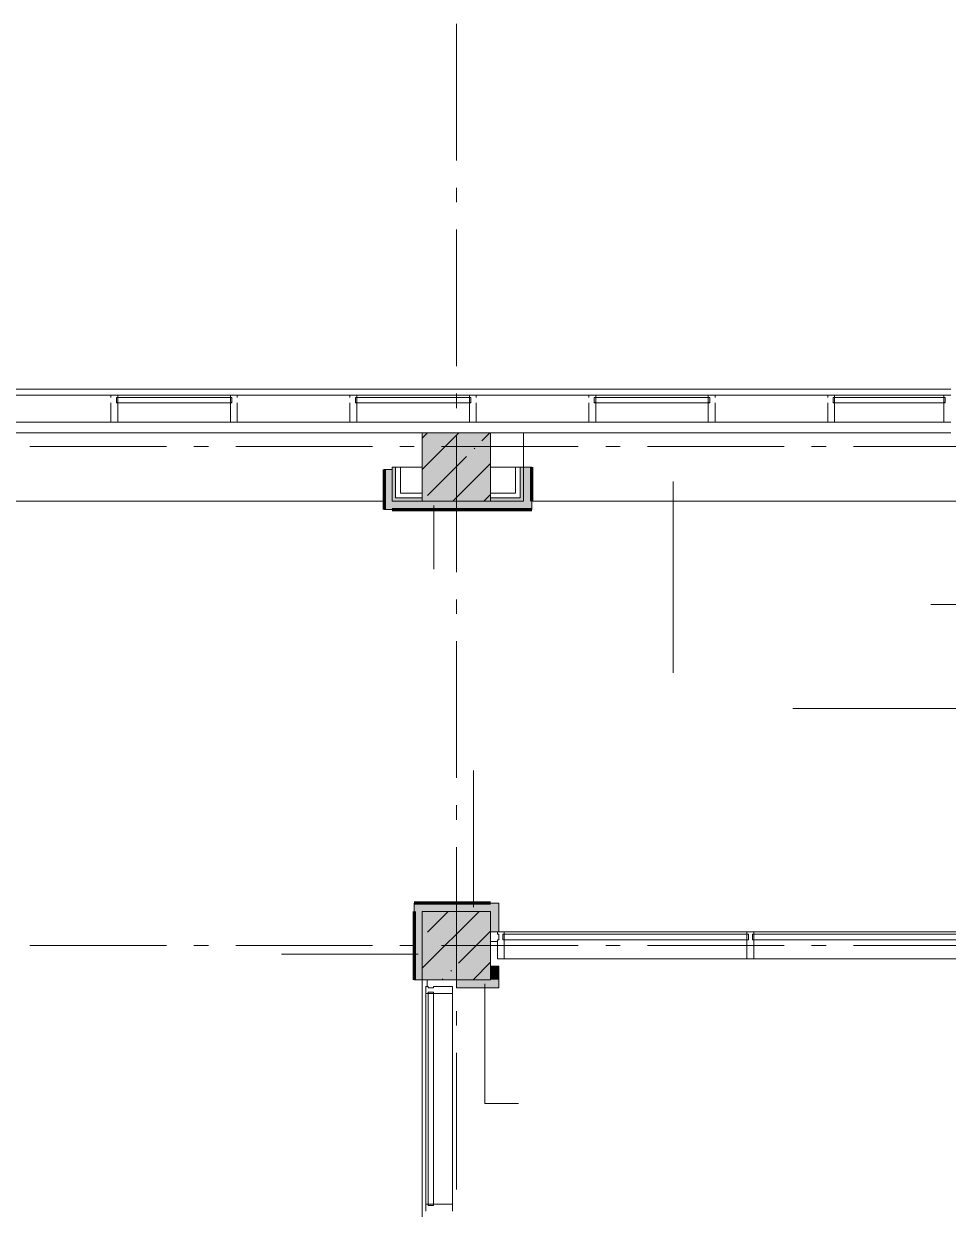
# Model space of a CAD drawing. Header units: millimetres. Extents: x -537608 to 253996, y -217170 to 186033.
# Drawn here: x -359092 to -352329, y -168029 to -159356 of the extents above; entities that cross this region are included whole.
import ezdxf

# ---------------------------------------------------------------- set-up
doc = ezdxf.new("R2010")
doc.units = ezdxf.units.MM
doc.layers.add('16) Лак 1.6м', color=160, linetype='Continuous', lineweight=90)
doc.layers.add('PDF _Геометрия', color=7, linetype='Continuous')
doc.layers.add('PDF _Сплошная заливка', color=7, linetype='Continuous', true_color=0xffffff)

msp = doc.modelspace()

# ---------------------------------------------------------------- hatches: boundary and pattern name
at = {"layer": 'PDF _Сплошная заливка', "transparency": 33554559}
msp.add_hatch(color=256, dxfattribs=at).paths.add_polyline_path([(-356176.2008, -162849.6375), (-355676.1986, -162849.6375), (-355676.1986, -162349.6374), (-356176.2008, -162349.6374), (-356176.2008, -162539.9689)])
at = {"layer": 'PDF _Сплошная заливка', "true_color": 0x77b143, "transparency": 33554559}
msp.add_hatch(color=75, dxfattribs=at).paths.add_polyline_path([(-355459.6802, -162849.6375), (-355459.6802, -162824.6382), (-355676.1986, -162824.6382), (-355676.1986, -162849.6375), (-355494.6787, -162849.6375)])
at = {"layer": 'PDF _Сплошная заливка', "true_color": 0x56bc34, "transparency": 33554559}
for points in [[(-355676.1986, -165849.6392), (-355676.1986, -165789.6396), (-356236.1993, -165789.6396), (-356236.1993, -165849.6392), (-355847.3154, -165849.6392)], [(-355676.1986, -165999.6399), (-355616.2, -165999.6399), (-355616.2, -165789.6396), (-355676.1986, -165789.6396), (-355676.1986, -165849.6392)]]:
    msp.add_hatch(color=85, dxfattribs=at).paths.add_polyline_path(points)

# ---------------------------------------------------------------- linework, layer by layer
at = {"layer": '16) Лак 1.6м'}
for p, q in [((-355374.6729, -162849.6375), (-355374.6729, -162599.6369)), ((-356456.1968, -162617.4047), (-356456.1968, -162909.6379)), ((-356396.1983, -162909.6379), (-355374.6729, -162909.6379)), ((-355676.1986, -165789.6396), (-356236.1993, -165789.6396)), ((-356236.1993, -165849.6392), (-356236.1993, -166349.6391))]:
    msp.add_line(p, q, dxfattribs=at)
at = {"layer": 'PDF _Геометрия', "color": 253, "lineweight": 9, "true_color": 0xaaaaaa}
for p, q in [((-355926.1997, -160355.8931), (-355926.1997, -159355.8936)), ((-355926.1997, -160661.7273), (-355926.1997, -160555.8935)), ((-355926.1997, -161861.7273), (-355926.1997, -160861.7266)), ((-360176.2013, -162029.6373), (-352311.1992, -162029.6373)), ((-355926.1997, -162167.561), (-355926.1997, -162061.7271)), ((-358413.4222, -162127.6376), (-358403.4239, -162127.6376)), ((-357579.5311, -162127.6376), (-357569.5328, -162127.6376)), ((-356665.6449, -162127.6376), (-356655.6466, -162127.6376)), ((-355831.7539, -162127.6376), (-355821.7555, -162127.6376)), ((-354917.8676, -162127.6376), (-354907.8693, -162127.6376)), ((-354083.9766, -162127.6376), (-354073.9782, -162127.6376)), ((-353170.0903, -162127.6376), (-353160.0834, -162127.6376)), ((-352361.1994, -162127.6376), (-352351.2011, -162127.6376)), ((-355926.1997, -163367.5623), (-355926.1997, -162367.5608)), ((-358046.5243, -162449.6378), (-359046.5287, -162449.6378)), ((-357740.6927, -162449.6378), (-357846.532, -162449.6378)), ((-356540.696, -162449.6378), (-357540.6918, -162449.6378)), ((-356234.8645, -162449.6378), (-356340.6951, -162449.6378)), ((-355034.8592, -162449.6378), (-356034.8636, -162449.6378)), ((-354729.0277, -162449.6378), (-354834.8583, -162449.6378)), ((-353529.0223, -162449.6378), (-354529.0268, -162449.6378)), ((-353223.1908, -162449.6378), (-353329.0301, -162449.6378)), ((-352023.1941, -162449.6378), (-353023.1899, -162449.6378)), ((-355926.1997, -163673.3943), (-355926.1997, -163567.5618)), ((-355926.1997, -164873.3956), (-355926.1997, -163873.3952)), ((-355926.1997, -165179.2291), (-355926.1997, -165073.3951)), ((-355926.1997, -166379.2291), (-355926.1997, -165379.2292)), ((-359046.5287, -166099.6388), (-358046.5243, -166099.6388)), ((-357846.532, -166099.6388), (-357740.6927, -166099.6388)), ((-357540.6918, -166099.6388), (-356540.696, -166099.6388)), ((-356340.6951, -166099.6388), (-356234.8645, -166099.6388)), ((-356034.8636, -166099.6388), (-355034.8592, -166099.6388)), ((-354834.8583, -166099.6388), (-354729.0277, -166099.6388)), ((-354529.0268, -166099.6388), (-353529.0223, -166099.6388)), ((-353329.0301, -166099.6388), (-353223.1908, -166099.6388)), ((-353023.1899, -166099.6388), (-352023.1941, -166099.6388)), ((-355926.1997, -166685.0632), (-355926.1997, -166579.2299)), ((-355926.1997, -167885.0639), (-355926.1997, -166885.0626))]:
    msp.add_line(p, q, dxfattribs=at)
at = {"layer": 'PDF _Геометрия', "lineweight": 9}
for p, q in [((-358453.4241, -162072.6372), (-359277.3082, -162072.6372)), ((-358403.4239, -162072.6372), (-358453.4241, -162072.6372)), ((-358453.4241, -162072.6372), (-358453.4241, -162089.638)), ((-358413.4222, -162129.6377), (-358413.4222, -162089.638)), ((-358413.4222, -162089.638), (-358403.4239, -162089.638)), ((-357579.5311, -162072.6372), (-358403.4239, -162072.6372)), ((-358403.4239, -162089.638), (-358403.4239, -162072.6372)), ((-358403.4239, -162129.6377), (-358403.4239, -162089.638)), ((-358403.4239, -162089.638), (-357579.5311, -162089.638)), ((-357529.5309, -162072.6372), (-357579.5311, -162072.6372)), ((-357579.5311, -162072.6372), (-357579.5311, -162089.638)), ((-357579.5311, -162089.638), (-357569.5328, -162089.638)), ((-357579.5311, -162089.638), (-357579.5311, -162129.6377)), ((-357569.5328, -162089.638), (-357569.5328, -162129.6377)), ((-356705.6468, -162072.6372), (-357529.5309, -162072.6372)), ((-357529.5309, -162089.638), (-357529.5309, -162072.6372)), ((-356655.6466, -162072.6372), (-356705.6468, -162072.6372)), ((-356705.6468, -162072.6372), (-356705.6468, -162089.638)), ((-356665.6449, -162129.6377), (-356665.6449, -162089.638)), ((-356665.6449, -162089.638), (-356655.6466, -162089.638)), ((-355831.7539, -162072.6372), (-356655.6466, -162072.6372)), ((-356655.6466, -162089.638), (-356655.6466, -162072.6372)), ((-356655.6466, -162129.6377), (-356655.6466, -162089.638)), ((-356655.6466, -162089.638), (-355831.7539, -162089.638)), ((-355781.7536, -162072.6372), (-355831.7539, -162072.6372)), ((-355831.7539, -162072.6372), (-355831.7539, -162089.638)), ((-355831.7539, -162089.638), (-355821.7555, -162089.638)), ((-355831.7539, -162089.638), (-355831.7539, -162129.6377)), ((-355821.7555, -162089.638), (-355821.7555, -162129.6377)), ((-354957.8695, -162072.6372), (-355781.7536, -162072.6372)), ((-355781.7536, -162089.638), (-355781.7536, -162072.6372)), ((-354907.8693, -162072.6372), (-354957.8695, -162072.6372)), ((-354957.8695, -162072.6372), (-354957.8695, -162089.638)), ((-354917.8676, -162129.6377), (-354917.8676, -162089.638)), ((-354917.8676, -162089.638), (-354907.8693, -162089.638)), ((-354083.9766, -162072.6372), (-354907.8693, -162072.6372)), ((-354907.8693, -162089.638), (-354907.8693, -162072.6372)), ((-354907.8693, -162129.6377), (-354907.8693, -162089.638)), ((-354907.8693, -162089.638), (-354083.9766, -162089.638)), ((-354033.9764, -162072.6372), (-354083.9766, -162072.6372)), ((-354083.9766, -162072.6372), (-354083.9766, -162089.638)), ((-354083.9766, -162089.638), (-354073.9782, -162089.638)), ((-354083.9766, -162089.638), (-354083.9766, -162129.6377)), ((-354073.9782, -162089.638), (-354073.9782, -162129.6377)), ((-353210.0836, -162072.6372), (-354033.9764, -162072.6372)), ((-354033.9764, -162089.638), (-354033.9764, -162072.6372)), ((-353160.0834, -162072.6372), (-353210.0836, -162072.6372)), ((-353210.0836, -162072.6372), (-353210.0836, -162089.638)), ((-353170.0903, -162129.6377), (-353170.0903, -162089.638)), ((-353170.0903, -162089.638), (-353160.0834, -162089.638)), ((-352361.1994, -162072.6372), (-353160.0834, -162072.6372)), ((-353160.0834, -162089.638), (-353160.0834, -162072.6372)), ((-353160.0834, -162129.6377), (-353160.0834, -162089.638)), ((-353160.0834, -162089.638), (-352361.1994, -162089.638)), ((-352311.1992, -162072.6372), (-352361.1994, -162072.6372)), ((-352361.1994, -162072.6372), (-352361.1994, -162089.638)), ((-352361.1994, -162089.638), (-352351.2011, -162089.638)), ((-352361.1994, -162089.638), (-352361.1994, -162129.6377)), ((-352351.2011, -162089.638), (-352351.2011, -162129.6377)), ((-358453.4241, -162129.6377), (-358453.4241, -162269.6385)), ((-358403.4239, -162129.6377), (-358413.4222, -162129.6377)), ((-357579.5311, -162129.6377), (-358403.4239, -162129.6377)), ((-358403.4239, -162269.6385), (-358403.4239, -162129.6377)), ((-357569.5328, -162129.6377), (-357579.5311, -162129.6377)), ((-357579.5311, -162129.6377), (-357579.5311, -162269.6385)), ((-357529.5309, -162269.6385), (-357529.5309, -162129.6377)), ((-356705.6468, -162129.6377), (-356705.6468, -162269.6385)), ((-356655.6466, -162129.6377), (-356665.6449, -162129.6377)), ((-355831.7539, -162129.6377), (-356655.6466, -162129.6377)), ((-356655.6466, -162269.6385), (-356655.6466, -162129.6377)), ((-355821.7555, -162129.6377), (-355831.7539, -162129.6377)), ((-355831.7539, -162129.6377), (-355831.7539, -162269.6385)), ((-355781.7536, -162269.6385), (-355781.7536, -162129.6377)), ((-354957.8695, -162129.6377), (-354957.8695, -162269.6385)), ((-354907.8693, -162129.6377), (-354917.8676, -162129.6377)), ((-354083.9766, -162129.6377), (-354907.8693, -162129.6377)), ((-354907.8693, -162269.6385), (-354907.8693, -162129.6377)), ((-354073.9782, -162129.6377), (-354083.9766, -162129.6377)), ((-354083.9766, -162129.6377), (-354083.9766, -162269.6385)), ((-354033.9764, -162269.6385), (-354033.9764, -162129.6377)), ((-353210.0836, -162129.6377), (-353210.0836, -162269.6385)), ((-353160.0834, -162129.6377), (-353170.0903, -162129.6377)), ((-352361.1994, -162129.6377), (-353160.0834, -162129.6377)), ((-353160.0834, -162269.6385), (-353160.0834, -162129.6377)), ((-352351.2011, -162129.6377), (-352361.1994, -162129.6377)), ((-352361.1994, -162129.6377), (-352361.1994, -162269.6385)), ((-358453.4241, -162269.6385), (-359277.3082, -162269.6385)), ((-358453.4241, -162269.6385), (-358403.4239, -162269.6385)), ((-357579.5311, -162269.6385), (-358403.4239, -162269.6385)), ((-357579.5311, -162269.6385), (-357529.5309, -162269.6385)), ((-356705.6468, -162269.6385), (-357529.5309, -162269.6385)), ((-356705.6468, -162269.6385), (-356655.6466, -162269.6385)), ((-355831.7539, -162269.6385), (-356655.6466, -162269.6385)), ((-356176.2008, -162616.3282), (-355909.51, -162349.6374)), ((-356176.2008, -162388.2297), (-356137.6112, -162349.6374)), ((-355676.1986, -162349.6374), (-356176.2008, -162349.6374)), ((-356176.2008, -162349.6374), (-356176.2008, -162849.6375)), ((-355831.7539, -162269.6385), (-355781.7536, -162269.6385)), ((-354957.8695, -162269.6385), (-355781.7536, -162269.6385)), ((-355739.8658, -162408.0923), (-355681.4087, -162349.6374)), ((-355676.1986, -162849.6375), (-355676.1986, -162349.6374)), ((-355676.1986, -162349.6374), (-355434.6801, -162349.6374)), ((-355434.6801, -162349.6374), (-355676.1986, -162349.6374)), ((-354957.8695, -162269.6385), (-354907.8693, -162269.6385)), ((-354083.9766, -162269.6385), (-354907.8693, -162269.6385)), ((-354083.9766, -162269.6385), (-354033.9764, -162269.6385)), ((-353210.0836, -162269.6385), (-354033.9764, -162269.6385)), ((-353210.0836, -162269.6385), (-353160.0834, -162269.6385)), ((-352361.1994, -162269.6385), (-353160.0834, -162269.6385)), ((-352361.1994, -162269.6385), (-352311.1992, -162269.6385)), ((-356139.0408, -162807.265), (-355853.9121, -162522.1408)), ((-355796.8932, -162465.116), (-355792.1481, -162460.3747)), ((-356371.1982, -162599.6369), (-356396.1983, -162599.6369)), ((-356396.1983, -162599.6369), (-356396.1983, -162789.6379)), ((-356336.1998, -162599.6369), (-356371.1982, -162599.6369)), ((-356371.1982, -162599.6369), (-356371.1982, -162789.6379)), ((-356336.1998, -162789.6379), (-356336.1998, -162599.6369)), ((-355953.3096, -162849.6375), (-355676.1986, -162572.5259)), ((-355494.6787, -162599.6369), (-355676.1986, -162599.6369)), ((-355494.6787, -162599.6369), (-355459.6802, -162599.6369)), ((-355494.6787, -162789.6379), (-355494.6787, -162599.6369)), ((-355459.6802, -162599.6369), (-355434.6801, -162599.6369)), ((-355459.6802, -162824.6382), (-355459.6802, -162599.6369)), ((-355434.6801, -162599.6369), (-355434.6801, -162849.6375)), ((-355374.6729, -162599.6369), (-355434.6801, -162599.6369)), ((-355434.6801, -162599.6369), (-355434.6801, -162849.6375)), ((-356396.1983, -162617.4047), (-356456.1968, -162617.4047)), ((-356396.1983, -162849.6375), (-356396.1983, -162617.4047)), ((-354340.3074, -164104.08), (-354340.3074, -162704.6381)), ((-356396.1983, -162789.6379), (-356396.1983, -162824.6382)), ((-356396.1983, -162824.6382), (-356396.1983, -162849.6375)), ((-355434.6801, -162849.6375), (-356396.1983, -162849.6375)), ((-356396.1983, -162849.6375), (-356176.2008, -162849.6375)), ((-356371.1982, -162789.6379), (-356371.1982, -162824.6382)), ((-356371.1982, -162824.6382), (-356176.2008, -162824.6382)), ((-356176.2008, -162789.6379), (-356336.1998, -162789.6379)), ((-356176.2008, -162824.6382), (-356176.2008, -162789.6379)), ((-356176.2008, -162849.6375), (-356176.2008, -162824.6382)), ((-356176.2008, -162849.6375), (-355676.1986, -162849.6375)), ((-355725.217, -162849.6375), (-355676.1986, -162800.6234)), ((-355676.1986, -162824.6382), (-355676.1986, -162789.6379)), ((-355676.1986, -162789.6379), (-355494.6787, -162789.6379)), ((-355676.1986, -162849.6375), (-355676.1986, -162824.6382)), ((-355676.1986, -162824.6382), (-355494.6787, -162824.6382)), ((-355494.6787, -162849.6375), (-355676.1986, -162849.6375)), ((-355494.6787, -162824.6382), (-355459.6802, -162824.6382)), ((-355459.6802, -162849.6375), (-355494.6787, -162849.6375)), ((-355434.6801, -162849.6375), (-355459.6802, -162849.6375)), ((-355374.6729, -162909.6379), (-355374.6729, -162849.6375)), ((-356456.1968, -162909.6379), (-356396.1983, -162909.6379)), ((-356091.2021, -162879.6381), (-356091.2021, -163345.7883)), ((-351456.2006, -163604.4831), (-352456.1964, -163604.4831)), ((-353465.0366, -164365.2487), (-351556.201, -164365.2487)), ((-355801.9053, -165819.6394), (-355801.9053, -164819.6387)), ((-356236.1993, -165789.6396), (-356236.1993, -165849.6392)), ((-355616.2, -165789.6396), (-355676.1986, -165789.6396)), ((-355616.2, -165999.6399), (-355616.2, -165789.6396)), ((-356176.2008, -166265.905), (-355759.9313, -165849.6392)), ((-355676.1986, -165849.6392), (-356176.2008, -165849.6392)), ((-356176.2008, -165849.6392), (-356176.2008, -166349.6391)), ((-356139.0408, -166000.6451), (-355988.0325, -165849.6392)), ((-355676.1986, -166349.6391), (-355676.1986, -165849.6392)), ((-355910.9396, -166228.7438), (-355676.1986, -165994.0045)), ((-355676.1986, -165999.6399), (-355616.2, -165999.6399)), ((-355576.1981, -165999.6399), (-355626.1984, -165999.6399)), ((-355626.1984, -165999.6399), (-355626.1984, -166016.6391)), ((-355626.1984, -166016.6391), (-355616.2, -166016.6391)), ((-355616.2, -166056.6391), (-355626.1984, -166056.6391)), ((-355626.1984, -166056.6391), (-355626.1984, -166196.6395)), ((-355616.2, -166016.6391), (-355616.2, -166056.6391)), ((-355586.1964, -166056.6391), (-355586.1964, -166016.6391)), ((-355586.1964, -166016.6391), (-355576.1981, -166016.6391)), ((-355576.1981, -166056.6391), (-355586.1964, -166056.6391)), ((-355576.1981, -165999.6399), (-353801.1989, -165999.6399)), ((-355576.1981, -166016.6391), (-355576.1981, -165999.6399)), ((-355576.1981, -166056.6391), (-355576.1981, -166016.6391)), ((-355576.1981, -166016.6391), (-353801.1989, -166016.6391)), ((-353801.1989, -166056.6391), (-355576.1981, -166056.6391)), ((-355576.1981, -166196.6395), (-355576.1981, -166056.6391)), ((-353751.1987, -165999.6399), (-353801.1989, -165999.6399)), ((-353801.1989, -165999.6399), (-353801.1989, -166016.6391)), ((-353801.1989, -166016.6391), (-353801.1989, -166056.6391)), ((-353801.1989, -166016.6391), (-353791.2006, -166016.6391)), ((-353791.2006, -166056.6391), (-353801.1989, -166056.6391)), ((-353801.1989, -166056.6391), (-353801.1989, -166196.6395)), ((-353791.2006, -166016.6391), (-353791.2006, -166056.6391)), ((-353761.197, -166056.6391), (-353761.197, -166016.6391)), ((-353761.197, -166016.6391), (-353751.1987, -166016.6391)), ((-353751.1987, -166056.6391), (-353761.197, -166056.6391)), ((-353751.1987, -166016.6391), (-353751.1987, -165999.6399)), ((-353751.1987, -165999.6399), (-351976.1994, -165999.6399)), ((-353751.1987, -166056.6391), (-353751.1987, -166016.6391)), ((-353751.1987, -166016.6391), (-351976.1994, -166016.6391)), ((-353751.1987, -166196.6395), (-353751.1987, -166056.6391)), ((-351976.1994, -166056.6391), (-353751.1987, -166056.6391)), ((-356206.1957, -166163.4947), (-357206.2002, -166163.4947)), ((-355803.7396, -166349.6391), (-355676.1986, -166222.1024)), ((-355616.2, -166249.6394), (-355676.1986, -166249.6394)), ((-355626.1984, -166196.6395), (-355576.1981, -166196.6395)), ((-355616.2, -166349.6391), (-355616.2, -166249.6394)), ((-355576.1981, -166196.6395), (-353801.1989, -166196.6395)), ((-353801.1989, -166196.6395), (-353751.1987, -166196.6395)), ((-353751.1987, -166196.6395), (-351976.1994, -166196.6395)), ((-356031.8323, -166349.6391), (-356024.9859, -166342.7925)), ((-355967.967, -166285.7685), (-355963.2219, -166281.0262)), ((-356236.1993, -166349.6391), (-356176.2008, -166349.6391)), ((-356176.2008, -166349.6391), (-355676.1986, -166349.6391)), ((-356134.2009, -166399.6393), (-356151.2007, -166399.6393)), ((-356151.2007, -166399.6393), (-356151.2007, -166449.6395)), ((-356134.2009, -166409.6395), (-356134.2009, -166399.6393)), ((-356094.1991, -166409.6395), (-356134.2009, -166409.6395)), ((-355954.1967, -166399.6393), (-356094.1991, -166399.6393)), ((-356094.1991, -166399.6393), (-356094.1991, -166409.6395)), ((-355954.1967, -166449.6395), (-355954.1967, -166399.6393)), ((-355926.1997, -166349.6391), (-355926.1997, -166409.6395)), ((-355926.1997, -166409.6395), (-355616.2, -166409.6395)), ((-355718.9993, -166379.6397), (-355718.9993, -167255.4821)), ((-355616.2, -166409.6395), (-355616.2, -166349.6391)), ((-356151.2007, -167991.3071), (-356151.2007, -166449.6395)), ((-356151.2007, -166449.6395), (-356134.2009, -166449.6395)), ((-356134.2009, -166449.6395), (-356134.2009, -166439.6387)), ((-356134.2009, -166439.6387), (-356094.1991, -166439.6387)), ((-356134.2009, -166449.6395), (-356094.1991, -166449.6395)), ((-356134.2009, -167991.3071), (-356134.2009, -166449.6395)), ((-356094.1991, -166439.6387), (-356094.1991, -166449.6395)), ((-356094.1991, -166449.6395), (-356094.1991, -167991.3071)), ((-356094.1991, -166449.6395), (-355954.1967, -166449.6395)), ((-355954.1967, -167991.3071), (-355954.1967, -166449.6395)), ((-355718.9993, -167255.4821), (-355473.2869, -167255.4821)), ((-356134.2009, -167991.3071), (-356151.2007, -167991.3071)), ((-356151.2007, -167991.3071), (-356151.2007, -168041.3073)), ((-356134.2009, -168001.3073), (-356134.2009, -167991.3071)), ((-356094.1991, -167991.3071), (-356134.2009, -167991.3071)), ((-355954.1967, -167991.3071), (-356094.1991, -167991.3071)), ((-356094.1991, -167991.3071), (-356094.1991, -168001.3073)), ((-355954.1967, -168041.3073), (-355954.1967, -167991.3071)), ((-356094.1991, -168001.3073), (-356134.2009, -168001.3073))]:
    msp.add_line(p, q, dxfattribs=at)
at = {"layer": 'PDF _Геометрия', "color": 9, "lineweight": 9, "true_color": 0xc0c0c0}
for p, q in [((-356176.2008, -162349.6374), (-360176.2013, -162349.6374)), ((-352311.1992, -162349.6374), (-355434.6801, -162349.6374)), ((-355434.6801, -162349.6374), (-355434.6801, -162599.6369)), ((-356336.1998, -162599.6369), (-356176.2008, -162599.6369)), ((-359875.0804, -162849.6375), (-356456.1968, -162849.6375)), ((-355374.6729, -162849.6375), (-351951.1993, -162849.6375)), ((-355676.1986, -166069.6397), (-355626.1984, -166069.6397)), ((-355626.1984, -166069.6397), (-355676.1986, -166069.6397)), ((-356176.2008, -171349.642), (-356176.2008, -166349.6391)), ((-356141.2024, -166349.6391), (-356141.2024, -166399.6393))]:
    msp.add_line(p, q, dxfattribs=at)
at = {"layer": 'PDF _Сплошная заливка', "color": 75, "lineweight": 35, "true_color": 0x77b143, "transparency": 33554559}
for points in [[(-356371.1982, -162824.6382), (-356371.1982, -162599.6369), (-356396.1983, -162824.6382), (-356396.1983, -162599.6369)], [(-355434.6801, -162849.6375), (-355434.6801, -162599.6369), (-355459.6802, -162849.6375), (-355459.6802, -162599.6369)], [(-356176.2008, -162849.6375), (-356176.2008, -162824.6382), (-356396.1983, -162849.6375), (-356396.1983, -162824.6382)]]:
    msp.add_solid(points, dxfattribs=at)
at = {"layer": 'PDF _Сплошная заливка', "color": 85, "lineweight": 35, "true_color": 0x56bc34, "transparency": 33554559}
for points in [[(-355374.6729, -162849.6375), (-355374.6729, -162599.6369), (-355434.6801, -162849.6375), (-355434.6801, -162599.6369)], [(-356396.1983, -162909.6379), (-356396.1983, -162617.4047), (-356456.1968, -162909.6379), (-356456.1968, -162617.4047)], [(-356396.1983, -162909.6379), (-355374.6729, -162909.6379), (-356396.1983, -162849.6375), (-355374.6729, -162849.6375)], [(-356176.2008, -166349.6391), (-356176.2008, -165849.6392), (-356236.1993, -166349.6391), (-356236.1993, -165849.6392)], [(-355616.2, -166349.6391), (-355616.2, -166249.6394), (-355676.1986, -166349.6391), (-355676.1986, -166249.6394)], [(-355926.1997, -166409.6395), (-355616.2, -166409.6395), (-355926.1997, -166349.6391), (-355616.2, -166349.6391)]]:
    msp.add_solid(points, dxfattribs=at)
at = {"layer": 'PDF _Сплошная заливка', "lineweight": 35, "transparency": 33554559}
msp.add_solid([(-356176.2008, -166349.6391), (-355676.1986, -166349.6391), (-356176.2008, -165849.6392), (-355676.1986, -165849.6392)], dxfattribs=at)

doc.saveas('drawing.dxf')
